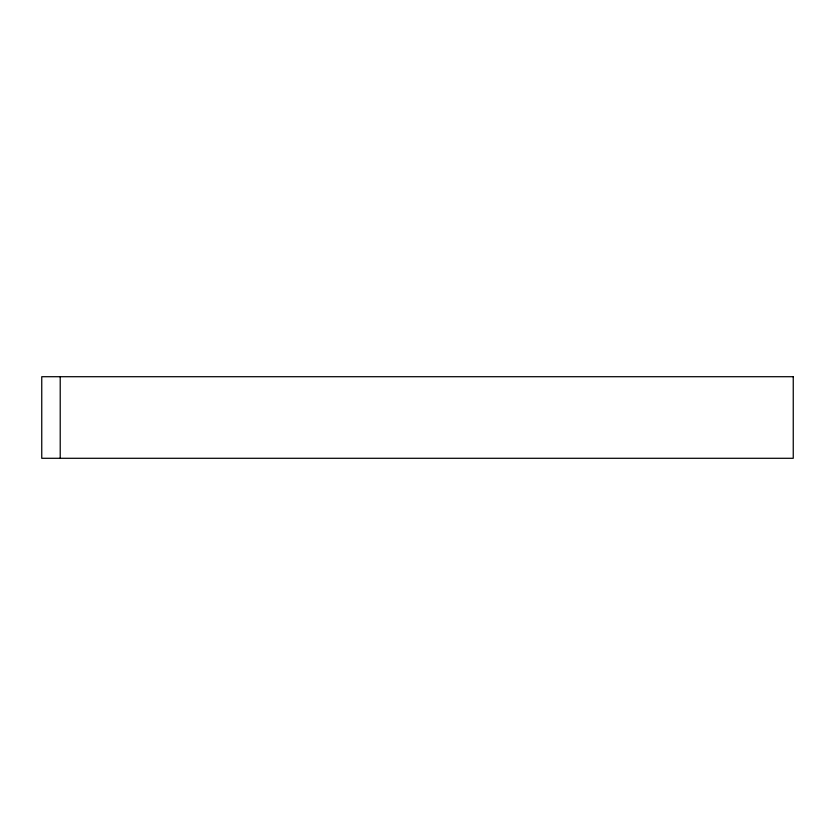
<?xml version="1.0" encoding="UTF-8"?>
<svg xmlns="http://www.w3.org/2000/svg" width="835" height="835" viewBox="0 0 835 835"><rect width="100%" height="100%" fill="white"/><g stroke="black" fill="none" stroke-linecap="round" stroke-linejoin="round"><path stroke-width="1.25" d="M60.214 376.71L60.214 458.29M793.25 376.71L41.75 376.71L41.75 458.29L793.25 458.29L793.25 376.71"/></g></svg>
